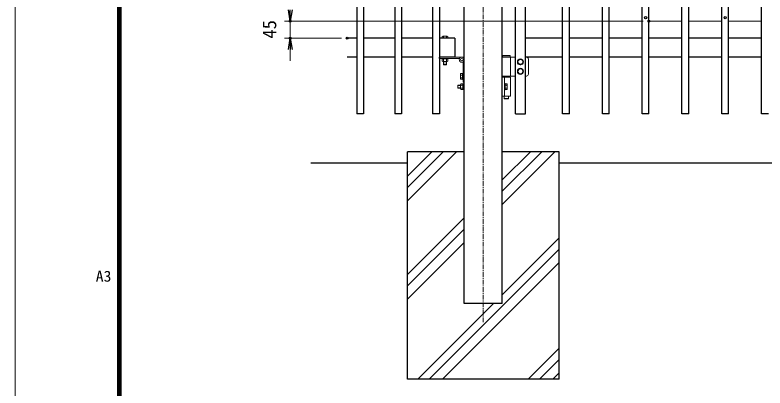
# Model space of a CAD drawing. Units: millimetres, scale not verified. Extents: x -4204 to 4196, y -2971 to 2969.
# Drawn here: x -4204 to -2226, y -1636 to -651 of the extents above; entities that cross this region are included whole.
import ezdxf
from ezdxf.enums import TextEntityAlignment as Align

# ---------------------------------------------------------------- set-up
doc = ezdxf.new("R2010")
doc.units = ezdxf.units.MM
doc.header["$LTSCALE"] = 10
doc.header["$PDMODE"] = 32
doc.header["$PDSIZE"] = 5
doc.linetypes.add('USER2', pattern=[2, 1.25, -0.25, 0.25, -0.25])
for name, color, linetype, lineweight in [('0-0_D-STR-DIM', 7, 'Continuous', 13), ('0-1_0', 7, 'Continuous', 25), ('0-2_DEFPOINTS', 8, 'Continuous', 25), ('0-3_D-STR1', 1, 'Continuous', 25), ('0-4_D-BMK', 2, 'USER2', 13), ('0-5_D-BGD', 7, 'Continuous', 25), ('0-6_D-STR3', 3, 'Continuous', 13), ('0-7_D-STR4', 7, 'Continuous', 25), ('0-8_D-DCR-HCH', 7, 'Continuous', 13), ('0-D_D-TTL', 7, 'Continuous', 13)]:
    doc.layers.add(name, color=color, linetype=linetype, lineweight=lineweight)
doc.styles.add('ＭＳ ゴシック', font='')
doc.styles.get('ＭＳ ゴシック').set_extended_font_data('MS Gothic')

# ---------------------------------------------------------------- blocks, each defined once
blk = doc.blocks.new('_OPEN')
at = {"layer": '0-1_0'}
blk.add_line((0, 0), (-10, 0), dxfattribs=at)
blk.add_lwpolyline([(-10, 1.667), (0, 0), (-10, -1.667)], dxfattribs=at)

msp = doc.modelspace()

# ---------------------------------------------------------------- linework, layer by layer
at = {"layer": '0-0_D-STR-DIM'}
for p, q in [((-2546.95, -667.57), (-3492.95, -667.57)), ((-2546.95, -667.57), (-3492.95, -667.57)), ((-3477.95, -667.57), (-3477.95, -712.57)), ((-3342.95, -712.57), (-3492.95, -712.57)), ((-3477.95, -742.57), (-3477.95, -772.57))]:
    msp.add_line(p, q, dxfattribs=at)
at = {"layer": '0-2_DEFPOINTS'}
for centre in [(-2540.95, -658.07), (-2330.95, -658.07)]:
    msp.add_circle(centre, 3, dxfattribs=at)
for p in [(-3477.95, -667.57), (-2531.95, -667.57), (-3477.95, -712.57), (-3327.95, -712.57)]:
    msp.add_point(p, dxfattribs=at)
at = {"layer": '0-3_D-STR1'}
for p, q in [((-3018.95, -1412.57), (-3018.95, 496.43)), ((-2918.95, -1412.57), (-2918.95, 496.43)), ((-3302.45, 487.43), (-3302.45, -912.57)), ((-3284.45, 487.43), (-3284.45, -912.57)), ((-3202.45, 487.43), (-3202.45, -912.57)), ((-3184.45, 487.43), (-3184.45, -912.57)), ((-3102.45, 487.43), (-3102.45, -912.57)), ((-3084.45, 487.43), (-3084.45, -912.57)), ((-2883.95, -912.57), (-2883.95, 487.43)), ((-2857.95, -912.57), (-2857.95, 487.43)), ((-2759.95, -912.57), (-2759.95, 487.43)), ((-2741.95, -912.57), (-2741.95, 487.43)), ((-2654.95, -912.57), (-2654.95, 487.43)), ((-2549.95, -912.57), (-2549.95, 487.43)), ((-2444.95, -912.57), (-2444.95, 487.43)), ((-2339.95, -912.57), (-2339.95, 487.43)), ((-2234.95, -912.57), (-2234.95, 487.43)), ((-3302.45, -712.57), (-3327.95, -712.57)), ((-3202.45, -712.57), (-3284.45, -712.57)), ((-3102.45, -712.57), (-3184.45, -712.57)), ((-3043.95, -712.57), (-3084.45, -712.57)), ((-3043.95, -712.57), (-3043.95, -762.57)), ((-2759.95, -712.57), (-2857.95, -712.57)), ((-2654.95, -712.57), (-2741.95, -712.57)), ((-2549.95, -712.57), (-2636.95, -712.57)), ((-2444.95, -712.57), (-2531.95, -712.57)), ((-2339.95, -712.57), (-2426.95, -712.57)), ((-2234.95, -712.57), (-2321.95, -712.57)), ((-3302.45, -762.57), (-3327.95, -762.57)), ((-3202.45, -762.57), (-3284.45, -762.57)), ((-3102.45, -762.57), (-3184.45, -762.57)), ((-3043.95, -762.57), (-3084.45, -762.57)), ((-2759.95, -762.57), (-2857.95, -762.57)), ((-2654.95, -762.57), (-2741.95, -762.57)), ((-2549.95, -762.57), (-2636.95, -762.57)), ((-2444.95, -762.57), (-2531.95, -762.57)), ((-2339.95, -762.57), (-2426.95, -762.57)), ((-2234.95, -762.57), (-2321.95, -762.57)), ((-3284.45, -912.57), (-3302.45, -912.57)), ((-3184.45, -912.57), (-3202.45, -912.57)), ((-3084.45, -912.57), (-3102.45, -912.57)), ((-2883.95, -912.57), (-2857.95, -912.57)), ((-2741.95, -912.57), (-2759.95, -912.57)), ((-2636.95, -912.57), (-2654.95, -912.57)), ((-2531.95, -912.57), (-2549.95, -912.57)), ((-2426.95, -912.57), (-2444.95, -912.57)), ((-2321.95, -912.57), (-2339.95, -912.57)), ((-2216.95, -912.57), (-2234.95, -912.57)), ((-2918.95, -1412.57), (-3018.95, -1412.57))]:
    msp.add_line(p, q, dxfattribs=at)
for points in [[(-2636.95, -912.57), (-2636.95, 487.43), (-2654.95, 487.43)], [(-2531.95, -912.57), (-2531.95, 487.43), (-2549.95, 487.43)], [(-2426.95, -912.57), (-2426.95, 487.43), (-2444.95, 487.43)], [(-2321.95, -912.57), (-2321.95, 487.43), (-2339.95, 487.43)]]:
    msp.add_lwpolyline(points, dxfattribs=at)
at = {"layer": '0-4_D-BMK'}
msp.add_line((-2968.95, -1462.57), (-2968.95, 596.43), dxfattribs=at)
at = {"layer": '0-5_D-BGD'}
for p, q in [((-3168.95, -1042.57), (-3424.05, -1042.57)), ((-1802.05, -1042.57), (-2768.95, -1042.57))]:
    msp.add_line(p, q, dxfattribs=at)
at = {"layer": '0-6_D-STR3'}
for p, q in [((-2444.95, -667.57), (-2531.95, -667.57)), ((-2339.95, -667.57), (-2426.95, -667.57)), ((-2234.95, -667.57), (-2321.95, -667.57)), ((-3075.68, -707.07), (-3064.15, -707.07)), ((-3075.68, -707.07), (-3064.15, -707.07)), ((-3073.7, -707.77), (-3073.7, -712.57)), ((-3066.2, -707.77), (-3066.2, -712.57)), ((-3062.45, -707.77), (-3062.45, -712.57)), ((-3077.45, -712.57), (-3062.45, -712.57)), ((-3084.95, -762.57), (-3018.95, -762.57)), ((-3084.95, -765.77), (-3084.95, -762.57)), ((-3084.95, -765.77), (-3031.36, -765.77)), ((-3077.95, -765.77), (-3061.95, -765.77)), ((-3077.95, -767.37), (-3077.95, -765.77)), ((-3077.95, -765.77), (-3061.95, -765.77)), ((-3077.95, -767.37), (-3061.95, -767.37)), ((-3077.45, -767.37), (-3077.45, -773.17)), ((-3073.7, -767.37), (-3073.7, -773.17)), ((-3066.2, -767.37), (-3066.2, -773.17)), ((-3062.45, -767.37), (-3062.45, -773.17)), ((-3061.95, -767.37), (-3061.95, -765.77)), ((-3018.95, -828.67), (-3018.95, -762.57)), ((-2918.95, -812.57), (-2918.95, -762.57)), ((-2883.95, -762.57), (-2918.95, -762.57)), ((-2917.15, -758.57), (-2918.15, -759.57)), ((-2918.15, -759.57), (-2918.15, -762.57)), ((-2917.15, -758.57), (-2899.15, -758.57)), ((-2899.15, -758.57), (-2898.15, -759.57)), ((-2897.35, -812.57), (-2897.35, -762.57)), ((-2870.95, -767.57), (-2877.45, -771.32)), ((-2877.45, -778.81), (-2877.45, -771.32)), ((-2870.95, -767.57), (-2864.45, -771.32)), ((-2864.45, -778.81), (-2864.45, -771.32)), ((-2854.95, -762.57), (-2856.95, -762.57)), ((-2854.95, -762.57), (-2856.95, -762.57)), ((-2849.95, -807.57), (-2849.95, -767.57)), ((-3075.73, -773.87), (-3064.18, -773.87)), ((-3073.95, -773.87), (-3073.95, -781.87)), ((-3073.95, -781.87), (-3065.95, -781.87)), ((-3073.25, -782.57), (-3073.95, -781.87)), ((-3073.25, -773.87), (-3073.25, -782.57)), ((-3073.25, -782.57), (-3066.65, -782.57)), ((-3066.65, -773.87), (-3066.65, -782.57)), ((-3065.95, -781.87), (-3066.65, -782.57)), ((-3065.95, -773.87), (-3065.95, -781.87)), ((-3022.15, -828.57), (-3022.15, -774.98)), ((-2870.95, -782.57), (-2877.45, -778.81)), ((-2870.95, -782.57), (-2864.45, -778.81)), ((-3029.25, -807.07), (-3028.67, -806.07)), ((-3029.25, -807.07), (-3029.25, -820.07)), ((-3028.67, -806.07), (-3023.75, -806.07)), ((-3028.67, -809.82), (-3023.75, -809.82)), ((-2870.95, -792.57), (-2877.45, -796.32)), ((-2877.45, -803.81), (-2877.45, -796.32)), ((-2870.95, -807.57), (-2877.45, -803.81)), ((-2870.95, -792.57), (-2864.45, -796.32)), ((-2870.95, -807.57), (-2864.45, -803.81)), ((-2864.45, -803.81), (-2864.45, -796.32)), ((-3029.25, -820.07), (-3028.67, -821.07)), ((-3028.67, -817.31), (-3023.75, -817.31)), ((-3028.67, -821.07), (-3023.75, -821.07)), ((-3022.15, -821.57), (-3023.75, -821.57)), ((-3022.15, -828.57), (-3018.95, -828.57)), ((-2918.95, -812.57), (-2883.95, -812.57)), ((-2918.95, -865.57), (-2918.95, -815.57)), ((-2918.95, -815.57), (-2897.35, -815.57)), ((-2918.65, -815.57), (-2918.65, -812.57)), ((-2912.95, -865.57), (-2912.95, -815.57)), ((-2897.65, -815.57), (-2897.65, -812.57)), ((-2897.35, -865.57), (-2897.35, -815.57)), ((-2857.95, -812.57), (-2854.95, -812.57)), ((-2857.95, -812.57), (-2854.95, -812.57)), ((-3029.05, -837.27), (-3036.35, -837.27)), ((-3036.35, -837.27), (-3036.35, -843.87)), ((-3029.05, -843.87), (-3036.35, -843.87)), ((-3035.65, -844.57), (-3036.35, -843.87)), ((-3029.05, -836.57), (-3035.65, -836.57)), ((-3029.05, -844.57), (-3035.65, -844.57)), ((-3029.05, -834.79), (-3029.05, -846.33)), ((-3022.55, -833.07), (-3028.35, -833.07)), ((-3022.55, -836.82), (-3028.35, -836.82)), ((-3022.55, -844.32), (-3028.35, -844.32)), ((-3022.55, -848.07), (-3028.35, -848.07)), ((-3022.55, -832.87), (-3022.55, -848.27)), ((-3020.55, -832.87), (-3022.55, -832.87)), ((-3022.55, -848.27), (-3020.55, -848.27)), ((-3020.55, -832.57), (-3020.55, -848.57)), ((-3020.55, -832.57), (-3018.95, -832.57)), ((-3020.55, -848.57), (-3018.95, -848.57)), ((-3018.95, -832.57), (-3018.95, -848.57)), ((-2912.95, -832.57), (-2911.35, -832.57)), ((-2912.95, -848.57), (-2911.35, -848.57)), ((-2911.35, -832.57), (-2911.35, -848.57)), ((-2906.43, -833.07), (-2911.35, -833.07)), ((-2906.43, -836.82), (-2911.35, -836.82)), ((-2906.43, -844.31), (-2911.35, -844.31)), ((-2906.43, -848.07), (-2911.35, -848.07)), ((-2905.85, -834.07), (-2906.43, -833.07)), ((-2905.85, -847.07), (-2906.43, -848.07)), ((-2905.85, -834.07), (-2905.85, -847.07)), ((-2897.35, -865.57), (-2918.95, -865.57)), ((-2902.15, -865.57), (-2902.15, -871.57)), ((-2913.15, -872.57), (-2914.15, -871.57))]:
    msp.add_line(p, q, dxfattribs=at)
for points in [[(-3077.45, -707.77), (-3077.45, -712.57), (-3062.45, -712.57)], [(-2918.15, -759.57), (-2898.15, -759.57), (-2898.15, -762.57)], [(-3022.15, -805.57), (-3023.75, -805.57), (-3023.75, -821.57)], [(-3036.35, -837.27), (-3035.65, -836.57), (-3035.65, -844.57)], [(-2914.15, -865.57), (-2914.15, -871.57), (-2902.15, -871.57)], [(-2913.15, -872.57), (-2903.15, -872.57), (-2902.15, -871.57)]]:
    msp.add_lwpolyline(points, dxfattribs=at)
for centre, radius in [((-3025.65, -769.27), 6.7), ((-3025.65, -769.27), 3.5), ((-2870.95, -775.07), 8), ((-2870.95, -775.07), 6.5), ((-2870.95, -800.07), 8), ((-2870.95, -800.07), 6.5)]:
    msp.add_circle(centre, radius, dxfattribs=at)
for centre, radius, start, end in [((-3075.57, -709.92), 2.85, 48.95661, 131.04339), ((-3075.57, -709.92), 2.85, 48.95661, 131.04339), ((-3069.95, -717.46), 10.39, 68.85295, 111.14705), ((-3069.95, -717.46), 10.39, 68.85295, 111.14705), ((-3064.32, -709.91), 2.84, 48.76361, 131.23639), ((-3064.32, -709.91), 2.84, 48.76361, 131.23639), ((-2854.95, -767.57), 5, 0, 90), ((-3075.57, -771.02), 2.85, 228.83491, 311.16509), ((-3069.95, -763.47), 10.39, 248.85295, 291.14705), ((-3064.32, -771.02), 2.85, 228.86505, 311.13495), ((-3025.91, -807.94), 3.34, 145.79454, 214.20546), ((-3016.8, -813.57), 12.45, 162.48215, 197.51785), ((-2854.95, -807.57), 5, 270, 0), ((-3025.91, -819.19), 3.34, 145.79454, 214.20546), ((-3026.2, -834.94), 2.85, 138.83491, 221.16509), ((-3018.65, -840.57), 10.39, 158.85295, 201.14705), ((-3026.2, -846.19), 2.85, 138.86505, 221.13495), ((-2909.19, -834.94), 3.34, 325.79454, 34.20546), ((-2918.3, -840.57), 12.45, 342.48215, 17.51785), ((-2909.19, -846.19), 3.34, 325.79454, 34.20546)]:
    msp.add_arc(centre, radius, start, end, dxfattribs=at)
at = {"layer": '0-7_D-STR4'}
for p, q in [((-3168.95, -1612.57), (-3168.95, -1012.57)), ((-3018.95, -1012.57), (-3168.95, -1012.57)), ((-2768.95, -1012.57), (-2918.95, -1012.57)), ((-2768.95, -1612.57), (-2768.95, -1012.57)), ((-2768.95, -1612.57), (-3168.95, -1612.57))]:
    msp.add_line(p, q, dxfattribs=at)
at = {"layer": '0-8_D-DCR-HCH'}
for p, q in [((-3168.95, -1107.03), (-3074.48, -1012.57)), ((-3168.95, -1141.91), (-3039.61, -1012.57)), ((-3168.95, -1077.03), (-3104.48, -1012.57)), ((-2918.95, -1151.55), (-2779.96, -1012.57)), ((-2918.95, -1116.68), (-2814.84, -1012.57)), ((-2918.95, -1086.68), (-2844.84, -1012.57)), ((-3168.95, -1336.68), (-3018.95, -1186.68)), ((-3168.95, -1366.68), (-3018.95, -1216.68)), ((-2918.95, -1389.78), (-2768.95, -1239.78)), ((-3168.95, -1401.55), (-3018.95, -1251.55)), ((-3111.73, -1612.57), (-2768.95, -1269.78)), ((-3076.86, -1612.57), (-2768.95, -1304.66)), ((-3141.73, -1612.57), (-2941.73, -1412.57)), ((-2850.54, -1612.57), (-2768.95, -1530.97)), ((-2820.54, -1612.57), (-2768.95, -1560.97)), ((-2785.67, -1612.57), (-2768.95, -1595.85))]:
    msp.add_line(p, q, dxfattribs=at)
at = {"layer": '0-D_D-TTL', "color": 2}
msp.add_lwpolyline([(-4203.94, 2968.58), (4196.06, 2968.58), (4196.06, -2971.42), (-4203.94, -2971.42)], close=True, dxfattribs=at)
at = {"layer": '0-D_D-TTL'}
for points in [[(-3933.94, 2748.58), (3926.06, 2748.58), (3926.06, -2751.42), (-3933.94, -2751.42)], [(-3931.44, 2746.08), (3923.56, 2746.08), (3923.56, -2748.92), (-3931.44, -2748.92)], [(-3928.94, 2743.58), (3921.06, 2743.58), (3921.06, -2746.42), (-3928.94, -2746.42)], [(-3926.44, 2741.08), (3918.56, 2741.08), (3918.56, -2743.92), (-3926.44, -2743.92)], [(-3923.94, 2738.58), (3916.06, 2738.58), (3916.06, -2741.42), (-3923.94, -2741.42)]]:
    msp.add_lwpolyline(points, close=True, dxfattribs=at)

# ---------------------------------------------------------------- block references
at = {"layer": '0-0_D-STR-DIM', "xscale": 3, "yscale": 3}
for p, rotation in [((-3477.95, -667.57), 270), ((-3477.95, -667.57), 270), ((-3477.95, -712.57), 90)]:
    msp.add_blockref('_OPEN', p, dxfattribs=dict(at, rotation=rotation))

# ---------------------------------------------------------------- texts
at = {"layer": '0-0_D-STR-DIM', "style": 'ＭＳ ゴシック'}
msp.add_text('45', height=36.07, rotation=90, dxfattribs=at).set_placement((-3504.01, -713.77), align=Align.BOTTOM_LEFT)
at = {"layer": '0-D_D-TTL', "style": 'ＭＳ ゴシック', "width": 1.05}
msp.add_text('A3', height=28.89, dxfattribs=at).set_placement((-3991, -1364.03), align=Align.BOTTOM_LEFT)

doc.saveas('drawing.dxf')
